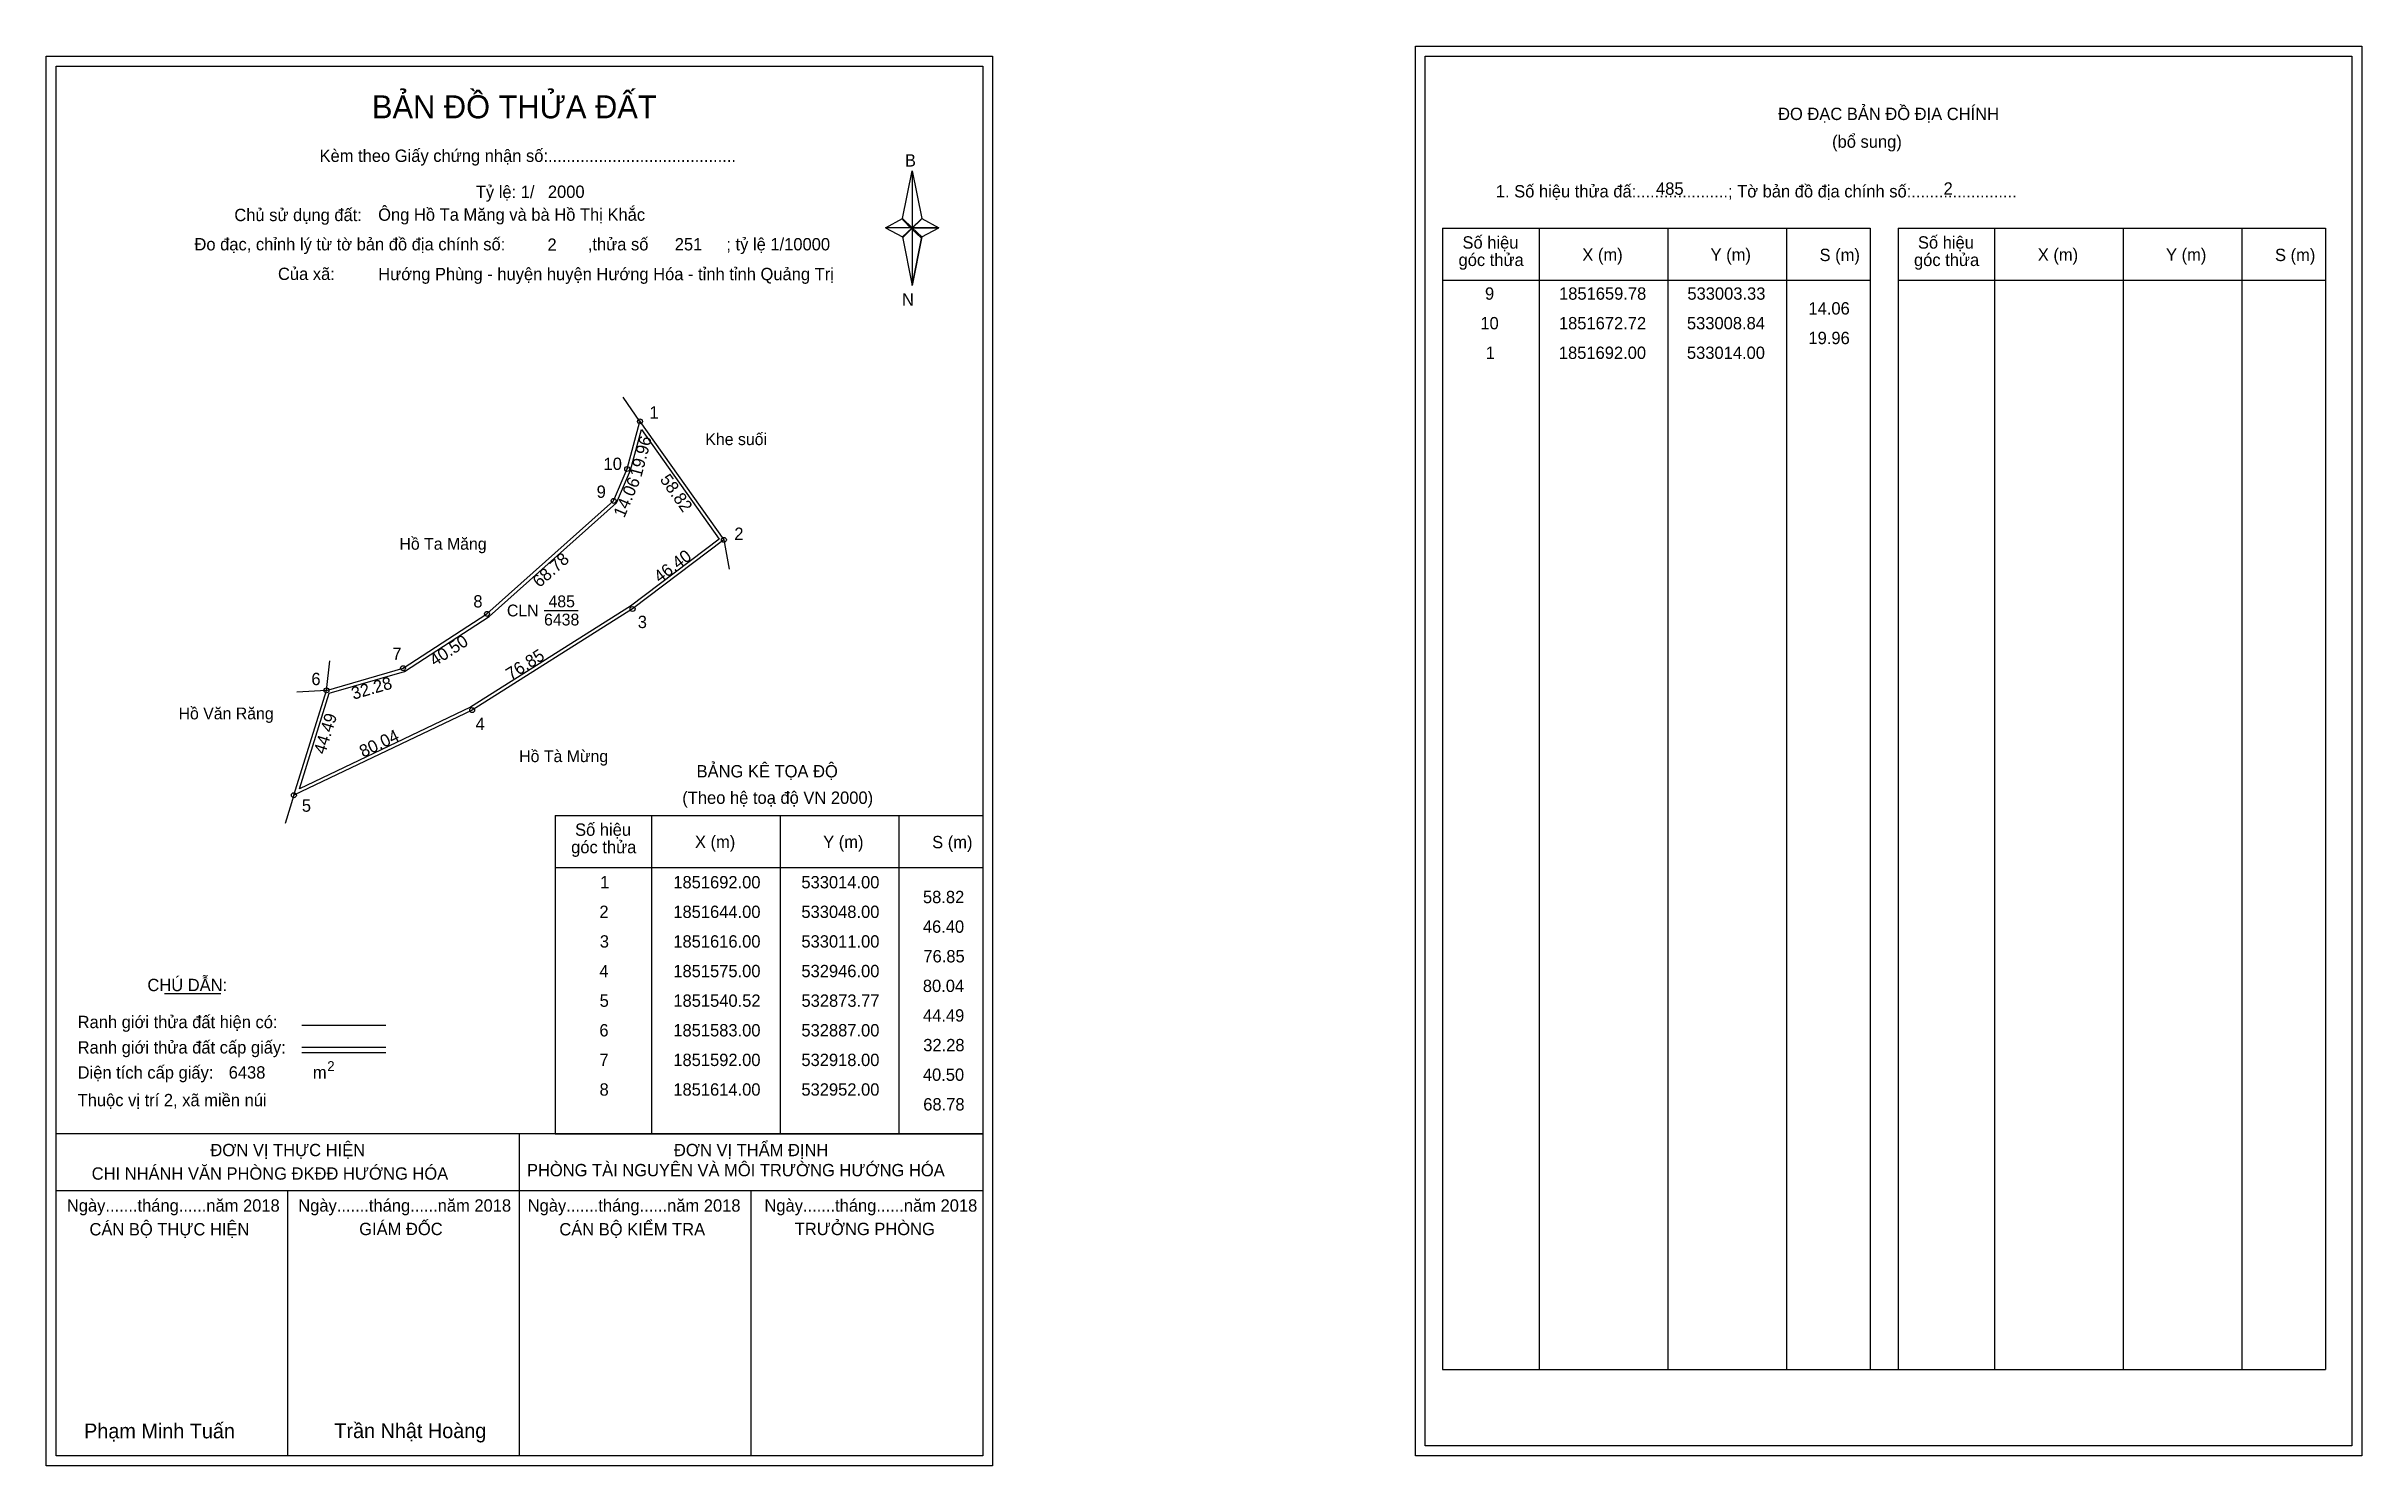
# Model space of a CAD drawing. Extents: x 532773 to 533712, y 1851269 to 1851844.
import ezdxf

# ---------------------------------------------------------------- set-up
doc = ezdxf.new("R2010")
doc.units = 0
for name, color, linetype in [('Level 1', 7, 'Continuous'), ('Level 10', 7, 'Continuous'), ('Level 11', 7, 'Continuous'), ('Level 13', 7, 'Continuous'), ('Level 27', 7, 'Continuous'), ('Level 3', 7, 'Continuous'), ('Level 36', 7, 'Continuous'), ('Level 49', 7, 'Continuous'), ('Level 53', 7, 'Continuous'), ('Level 55', 7, 'Continuous'), ('Level 6', 7, 'Continuous'), ('Level 60', 7, 'Continuous'), ('Level 63', 7, 'Continuous'), ('Level 9', 7, 'Continuous')]:
    doc.layers.add(name, color=color, linetype=linetype)

msp = doc.modelspace()

# ---------------------------------------------------------------- linework, layer by layer
at = {"layer": 'Level 1'}
for p, q in [((532777.48, 1851835.99), (532777.48, 1851835.99)), ((533332.12, 1851839.99), (533332.12, 1851839.99)), ((533120.32, 1851774.22), (533124.26, 1851793.5)), ((533124.26, 1851793.5), (533124.26, 1851770.45)), ((533124.26, 1851793.5), (533128.19, 1851774.22)), ((533113.43, 1851770.45), (533120.32, 1851774.22)), ((533120.32, 1851774.22), (533124.26, 1851770.45)), ((533123.96, 1851770.02), (533120.32, 1851773.78)), ((533124.26, 1851770.45), (533120.32, 1851766.77)), ((533123.96, 1851770.02), (533120.32, 1851766.33)), ((533120.32, 1851766.33), (533123.96, 1851770.02)), ((533127.9, 1851773.78), (533123.96, 1851770.02)), ((533123.96, 1851770.02), (533127.9, 1851773.78)), ((533127.9, 1851766.33), (533123.96, 1851770.02)), ((533128.19, 1851774.22), (533124.26, 1851770.45)), ((533124.26, 1851770.45), (533124.26, 1851747.05)), ((533124.26, 1851770.45), (533135.08, 1851770.45)), ((533124.26, 1851770.45), (533128.19, 1851766.77)), ((533128.19, 1851766.77), (533135.08, 1851770.45)), ((533339.19, 1851770.28), (533512.39, 1851770.28)), ((533378.37, 1851307.75), (533378.37, 1851770.28)), ((533430.51, 1851307.75), (533430.51, 1851770.28)), ((533478.46, 1851770.28), (533478.46, 1851307.75)), ((533512.39, 1851770.28), (533512.39, 1851307.75)), ((533523.7, 1851770.28), (533696.91, 1851770.28)), ((533562.88, 1851307.75), (533562.88, 1851770.28)), ((533615.03, 1851307.75), (533615.03, 1851770.28)), ((533662.97, 1851770.28), (533662.97, 1851307.75)), ((533696.91, 1851770.28), (533696.91, 1851307.75)), ((533120.32, 1851766.77), (533124.26, 1851747.05)), ((533128.19, 1851766.77), (533124.26, 1851747.05)), ((533339.19, 1851749.22), (533512.39, 1851749.22)), ((533523.7, 1851749.22), (533696.91, 1851749.22)), ((532979.67, 1851532.33), (533152.87, 1851532.33)), ((533018.85, 1851403.28), (533018.85, 1851532.33)), ((533070.99, 1851403.28), (533070.99, 1851532.33)), ((533118.93, 1851532.33), (533118.93, 1851403.28)), ((532979.67, 1851511.28), (533152.87, 1851511.28)), ((532821.31, 1851460.12), (532844.12, 1851460.12)), ((532877.04, 1851447.31), (532911.07, 1851447.31)), ((532877.04, 1851438.41), (532911.07, 1851438.41)), ((532877.04, 1851436.22), (532911.07, 1851436.22)), ((532991.13, 1851403.28), (532777.47, 1851403.28)), ((533152.87, 1851403.28), (532943.19, 1851403.28)), ((532965.17, 1851272.84), (532965.17, 1851403.28)), ((532979.67, 1851403.28), (533152.87, 1851403.28)), ((533152.87, 1851380.18), (532777.47, 1851380.18)), ((532871.32, 1851272.84), (532871.32, 1851380.18)), ((533059.02, 1851272.84), (533059.02, 1851380.18)), ((533339.19, 1851307.75), (533696.91, 1851307.75)), ((533152.87, 1851272.84), (533152.87, 1851272.84)), ((533707.52, 1851276.84), (533707.52, 1851276.84))]:
    msp.add_line(p, q, dxfattribs=at)
for points in [[(533120.32, 1851774.22), (533124.26, 1851793.5), (533124.26, 1851770.45)], [(533113.43, 1851770.45), (533120.32, 1851766.77), (533124.26, 1851770.45)], [(533124.26, 1851770.45), (533128.19, 1851774.22), (533135.08, 1851770.45)], [(533124.26, 1851770.45), (533124.26, 1851747.05), (533128.19, 1851766.77)]]:
    msp.add_lwpolyline(points, close=True, dxfattribs=at)
at = {"layer": 'Level 10'}
for points in [[(533008.84, 1851672.72), (533014, 1851692), (533048, 1851644), (533011, 1851616), (532946, 1851575), (532873.77, 1851540.52), (532887, 1851583), (532918, 1851592), (532952, 1851614), (533003.33, 1851659.78)], [(533010.17, 1851672.26), (533014.58, 1851688.76), (533046.07, 1851644.3), (533010.2, 1851617.15), (532945.32, 1851576.23), (532876.06, 1851543.16), (532888.11, 1851581.87), (532918.59, 1851590.71), (532952.85, 1851612.88), (533004.5, 1851658.94)]]:
    msp.add_lwpolyline(points, close=True, dxfattribs=at)
at = {"layer": 'Level 11'}
for centre in [(533014, 1851692), (533008.84, 1851672.72), (533008.84, 1851672.72), (533003.33, 1851659.78), (533048, 1851644), (532952, 1851614), (533011, 1851616), (532918, 1851592), (532887, 1851583), (532946, 1851575), (532873.77, 1851540.52)]:
    msp.add_circle(centre, 1, dxfattribs=at)
at = {"layer": 'Level 27'}
for p, q in [((533014, 1851692), (533007.19, 1851701.88)), ((533048, 1851644), (533050.09, 1851632.18)), ((532887, 1851583), (532888.28, 1851594.93)), ((532887, 1851583), (532875.02, 1851582.25)), ((532873.77, 1851540.52), (532870.2, 1851529.06))]:
    msp.add_line(p, q, dxfattribs=at)
at = {"layer": 'Level 3'}
for p, q in [((533339.19, 1851770.28), (533339.19, 1851307.75)), ((533523.7, 1851770.28), (533523.7, 1851307.75)), ((532979.67, 1851532.33), (532979.67, 1851403.28))]:
    msp.add_line(p, q, dxfattribs=at)
at = {"layer": 'Level 63'}
for points in [[(533328.13, 1851843.99), (533711.53, 1851843.99), (533711.53, 1851272.84), (533328.13, 1851272.84)], [(532773.47, 1851839.99), (533156.87, 1851839.99), (533156.87, 1851268.84), (532773.47, 1851268.84)], [(532777.47, 1851835.99), (533152.87, 1851835.99), (533152.87, 1851272.84), (532777.47, 1851272.84)], [(533332.13, 1851839.99), (533707.53, 1851839.99), (533707.53, 1851276.84), (533332.13, 1851276.84)]]:
    msp.add_lwpolyline(points, close=True, dxfattribs=at)
at = {"layer": 'Level 9'}
msp.add_line((532975.12, 1851615.37), (532988.91, 1851615.37), dxfattribs=at)

# ---------------------------------------------------------------- texts
at = {"layer": 'Level 1'}
for s, height, p in [('BẢN ĐỒ THỬA ĐẤT', 9.3313, (532905.41, 1851814.8)), ('ĐO ĐẠC BẢN ĐỒ ĐỊA CHÍNH', 5, (533475.08, 1851814.11)), ('(bổ sung)', 5, (533496.96, 1851802.87)), ('Kèm theo Giấy chứng nhận số:.........................................', 5, (532884.17, 1851797.14)), ('B', 5, (533121.34, 1851795.26)), ('1. Số hiệu thửa đấ:....................; Tờ bản đồ địa chính số:.......................', 5, (533360.74, 1851782.75)), ('Chủ sử dụng đất:', 5, (532849.65, 1851773.15)), ('Đo đạc, chỉnh lý từ tờ bản đồ địa chính số:                  ,thửa số                 ; tỷ lệ 1/10000', 5, (532833.49, 1851761.29)), ('góc thửa', 5, (533345.63, 1851754.95)), ('Số hiệu', 5, (533347.22, 1851762.01)), ('X (m)', 5, (533395.78, 1851757.06)), ('Y (m)', 5, (533447.74, 1851757.06)), ('S (m)', 5, (533491.89, 1851756.96)), ('góc thửa', 5, (533530.15, 1851754.95)), ('Số hiệu', 5, (533531.74, 1851762.01)), ('X (m)', 5, (533580.3, 1851757.06)), ('Y (m)', 5, (533632.25, 1851757.06)), ('S (m)', 5, (533676.41, 1851756.96)), ('Của xã:', 5, (532867.33, 1851749.29)), ('N', 5, (533120.14, 1851738.92)), ('BẢNG KÊ TỌA ĐỘ', 5, (533036.93, 1851547.74)), ('(Theo hệ toạ độ VN 2000)', 5, (533031.13, 1851537.02)), ('Số hiệu', 5, (532987.7, 1851524.07)), ('góc thửa', 5, (532986.11, 1851517.01)), ('X (m)', 5, (533036.26, 1851519.12)), ('Y (m)', 5, (533088.21, 1851519.12)), ('S (m)', 5, (533132.37, 1851519.02)), ('CHÚ DẪN:', 5, (532814.43, 1851461.13)), ('Ranh giới thửa đất hiện có:', 5, (532786.17, 1851446.13)), ('Ranh giới thửa đất cấp giấy:', 5, (532786.17, 1851435.85)), ('Diện tích cấp giấy:', 5, (532786.17, 1851425.69)), ('2', 4, (532887.28, 1851428.75)), ('m', 5, (532881.48, 1851425.73)), ('Thuộc vị trí 2, xã miền núi', 5, (532786.17, 1851414.49)), ('ĐƠN VỊ THỰC HIỆN', 5, (532839.94, 1851394.25)), ('ĐƠN VỊ THẨM ĐỊNH', 5, (533027.75, 1851394.25)), ('CHI NHÁNH VĂN PHÒNG ĐKĐĐ HƯỚNG HÓA', 5, (532791.86, 1851384.73)), ('PHÒNG TÀI NGUYÊN VÀ MÔI TRƯỜNG HƯỚNG HÓA', 5, (532968.2, 1851386.11)), ('Ngày.......tháng......năm 2018', 5, (532781.81, 1851371.78)), ('Ngày.......tháng......năm 2018', 5, (532875.55, 1851371.78)), ('Ngày.......tháng......năm 2018', 5, (532968.5, 1851371.78)), ('Ngày.......tháng......năm 2018', 5, (533064.42, 1851371.78)), ('CÁN BỘ THỰC HIỆN', 5, (532790.97, 1851362.15)), ('GIÁM ĐỐC', 5, (532900.24, 1851362.27)), ('CÁN BỘ KIỂM TRA', 5, (532981.32, 1851362.15)), ('TRƯỞNG PHÒNG', 5, (533076.7, 1851362.27)), ('Phạm Minh Tuấn', 6, (532788.79, 1851279.92)), ('Trần Nhật Hoàng', 6, (532890.18, 1851280.02))]:
    msp.add_text(s, height=height, dxfattribs=at).set_placement(p)
at = {"layer": 'Level 11'}
msp.add_text('Tỷ lệ: 1/', height=5, dxfattribs=at).set_placement((532947.49, 1851782.51))
at = {"layer": 'Level 13'}
for s, p in [('485', (532976.93, 1851616.65)), ('CLN', (532960.09, 1851612.97)), ('6438', (532975.13, 1851609.29))]:
    msp.add_text(s, height=4.8, dxfattribs=at).set_placement(p)
at = {"layer": 'Level 36'}
msp.add_text('Khe suối', height=4.8, dxfattribs=at).set_placement((533040.48, 1851682.38))
at = {"layer": 'Level 49'}
for s, rotation, p in [('19.96', 75.01681, (533014.52, 1851669.1)), ('14.06', 66.93514, (533007.63, 1851652.65)), ('58.82', 305.31121, (533021.84, 1851668.42)), ('68.78', 41.72901, (532973.26, 1851624.39)), ('46.40', 37.11686, (533022.01, 1851626.34)), ('40.50', 32.90524, (532930.84, 1851592.58)), ('76.85', 32.24247, (532961.65, 1851586.95)), ('32.28', 16.18921, (532897.91, 1851579.19)), ('44.49', 72.70129, (532886.39, 1851556.79)), ('80.04', 25.51813, (532901.81, 1851555.68))]:
    msp.add_text(s, height=5, rotation=rotation, dxfattribs=at).set_placement(p)
at = {"layer": 'Level 53'}
for s, p in [('9', (533356.34, 1851741.3)), ('1851659.78', (533386.35, 1851741.3)), ('533003.33', (533438.34, 1851741.3)), ('14.06', (533487.39, 1851735.3)), ('10', (533354.47, 1851729.3)), ('1851672.72', (533386.3, 1851729.3)), ('533008.84', (533438.16, 1851729.3)), ('1', (533356.63, 1851717.3)), ('1851692.00', (533386.27, 1851717.3)), ('533014.00', (533438.16, 1851717.3)), ('19.96', (533487.39, 1851723.3)), ('1', (532997.86, 1851502.78)), ('1851692.00', (533027.5, 1851502.78)), ('533014.00', (533079.39, 1851502.78)), ('58.82', (533128.64, 1851496.78)), ('2', (532997.56, 1851490.78)), ('1851644.00', (533027.5, 1851490.78)), ('533048.00', (533079.39, 1851490.78)), ('46.40', (533128.6, 1851484.78)), ('3', (532997.72, 1851478.78)), ('1851616.00', (533027.5, 1851478.78)), ('533011.00', (533079.39, 1851478.78)), ('76.85', (533128.82, 1851472.78)), ('4', (532997.54, 1851466.78)), ('1851575.00', (533027.5, 1851466.78)), ('532946.00', (533079.39, 1851466.78)), ('5', (532997.65, 1851454.78)), ('1851540.52', (533027.52, 1851454.78)), ('532873.77', (533079.42, 1851454.78)), ('80.04', (533128.59, 1851460.78)), ('44.49', (533128.65, 1851448.78)), ('6', (532997.55, 1851442.78)), ('1851583.00', (533027.5, 1851442.78)), ('532887.00', (533079.39, 1851442.78)), ('32.28', (533128.76, 1851436.78)), ('7', (532997.57, 1851430.78)), ('1851592.00', (533027.5, 1851430.78)), ('532918.00', (533079.39, 1851430.78)), ('8', (532997.62, 1851418.78)), ('1851614.00', (533027.5, 1851418.78)), ('532952.00', (533079.39, 1851418.78)), ('40.50', (533128.6, 1851424.78)), ('68.78', (533128.76, 1851412.78))]:
    msp.add_text(s, height=5, dxfattribs=at).set_placement(p)
at = {"layer": 'Level 55'}
for s, height, p in [('1', 0.8, (533013.78, 1851692)), ('0', 0.22, (533013.92, 1851691.78)), ('0', 0.22, (533013.92, 1851691.78)), ('0', 0.22, (533013.92, 1851691.78)), ('10', 0.8, (533008.27, 1851672.72)), ('0', 0.22, (533008.76, 1851672.5)), ('0', 0.22, (533008.76, 1851672.5)), ('9', 0.8, (533003.06, 1851659.78)), ('0', 0.22, (533003.25, 1851659.56)), ('0', 0.22, (533003.25, 1851659.56)), ('486', 0.22, (533047.76, 1851643.78)), ('2', 0.8, (533047.73, 1851644)), ('0', 0.22, (533047.92, 1851643.78)), ('8', 0.8, (532951.74, 1851614)), ('0', 0.22, (532951.92, 1851613.78)), ('0', 0.22, (532951.92, 1851613.78)), ('486', 0.22, (533010.76, 1851615.78)), ('3', 0.8, (533010.75, 1851616)), ('7', 0.8, (532917.73, 1851592)), ('0', 0.22, (532917.92, 1851591.78)), ('0', 0.22, (532917.92, 1851591.78)), ('484', 0.22, (532886.76, 1851582.78)), ('484', 0.22, (532886.76, 1851582.78)), ('6', 0.8, (532886.73, 1851583)), ('0', 0.22, (532886.92, 1851582.78)), ('0', 0.22, (532886.92, 1851582.78)), ('4', 0.8, (532945.72, 1851575)), ('486', 0.22, (532945.76, 1851574.78)), ('484', 0.22, (532873.53, 1851540.3)), ('486', 0.22, (532873.53, 1851540.3)), ('484', 0.22, (532873.53, 1851540.3)), ('5', 0.8, (532873.51, 1851540.52))]:
    msp.add_text(s, height=height, dxfattribs=at).set_placement(p)
at = {"layer": 'Level 6'}
for s, p in [('2000', (532976.68, 1851782.55)), ('485', (533425.64, 1851783.83)), ('2', (533542.13, 1851783.87)), ('Ông Hồ Ta Măng và bà Hồ Thị Khắc', (532907.92, 1851773.29)), ('2', (532976.52, 1851761.11)), ('251', (533028.08, 1851761.27)), ('Hướng Phùng - huyện huyện Hướng Hóa - tỉnh tỉnh Quảng Trị', (532907.95, 1851749.21)), ('6438', (532847.36, 1851425.7))]:
    msp.add_text(s, height=5, dxfattribs=at).set_placement(p)
at = {"layer": 'Level 60'}
for s, p in [('Hồ Ta Măng', (532916.54, 1851640)), ('Hồ Văn Răng', (532827.05, 1851571.26)), ('Hồ Tà Mừng', (532965.06, 1851553.94))]:
    msp.add_text(s, height=4.8, dxfattribs=at).set_placement(p)
at = {"layer": 'Level 9'}
for s, p in [('1', (533017.85, 1851693.16)), ('10', (532999.23, 1851672.31)), ('9', (532996.44, 1851661.01)), ('2', (533052.21, 1851643.97)), ('8', (532946.48, 1851616.59)), ('3', (533013.1, 1851608.24)), ('7', (532913.66, 1851595.32)), ('6', (532880.87, 1851585.13)), ('4', (532947.37, 1851566.9)), ('5', (532877, 1851533.83))]:
    msp.add_text(s, height=5, dxfattribs=at).set_placement(p)

doc.saveas('drawing.dxf')
